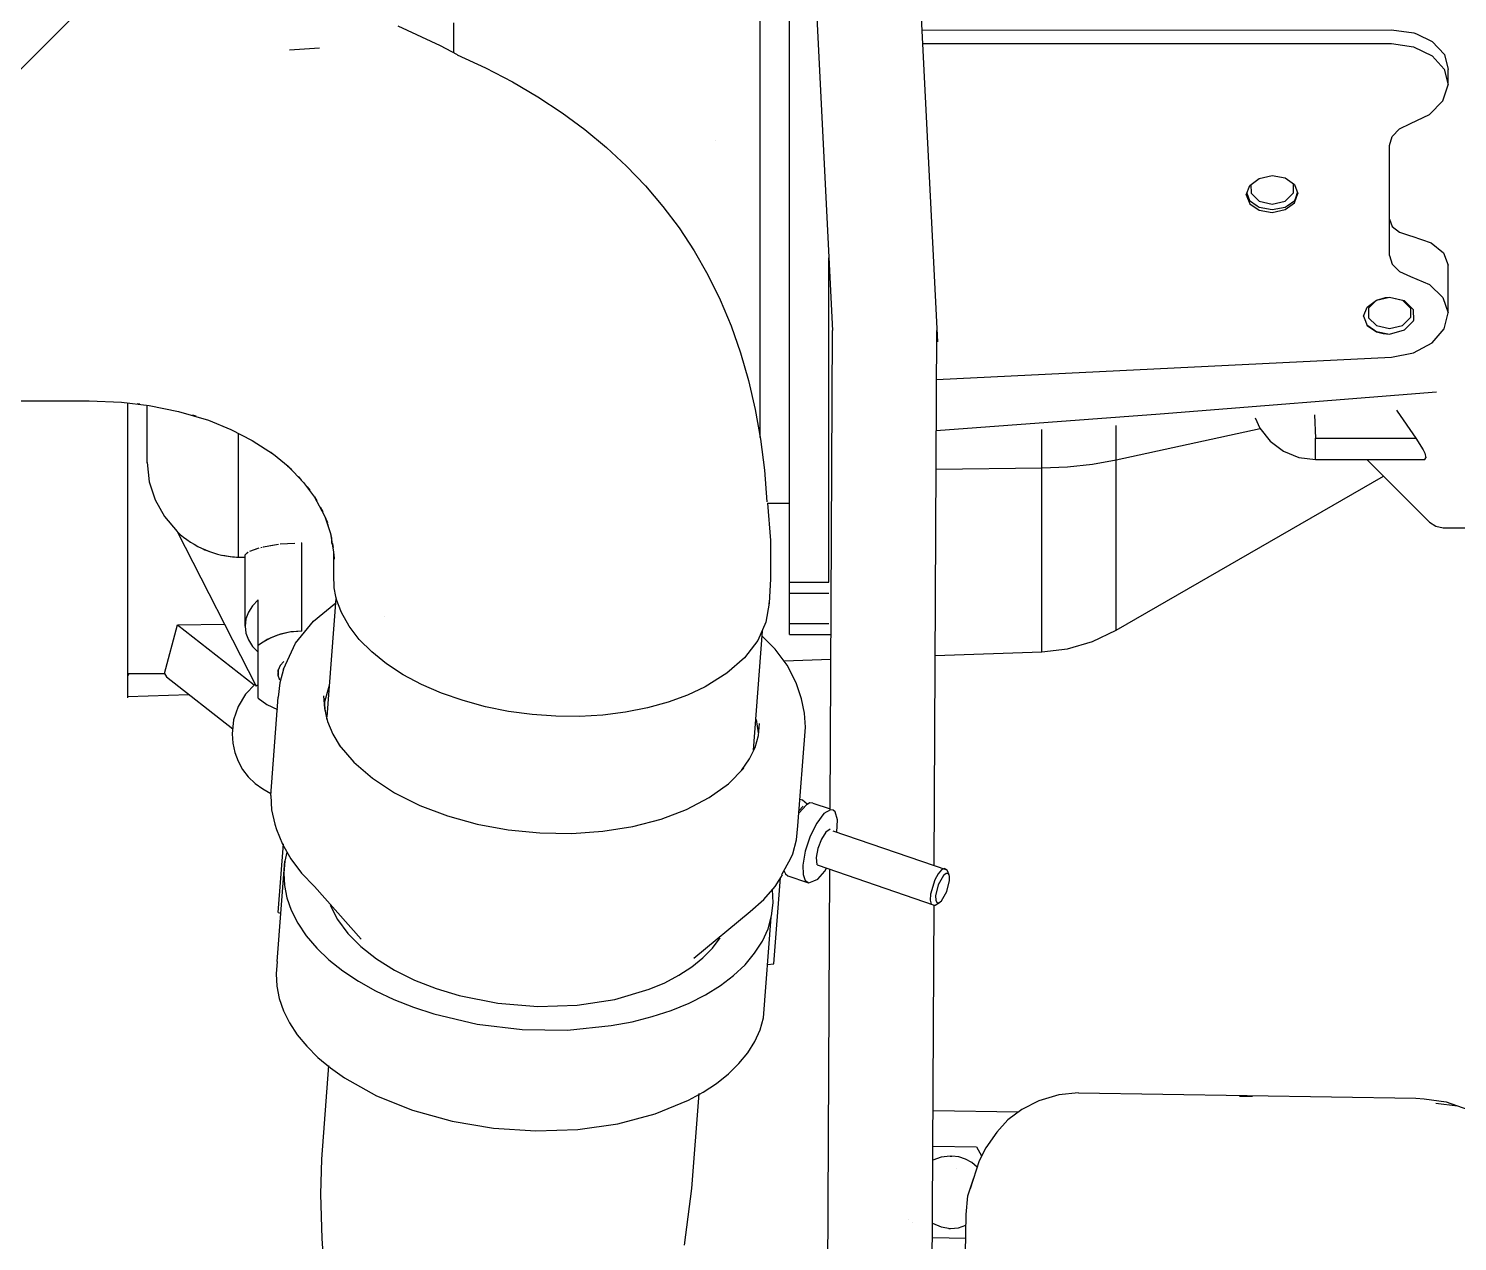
# Model space of a CAD drawing. Header units: millimetres. Extents: x 1084702 to 1166801, y 36632 to 124519.
# Drawn here: x 1103256.5 to 1103475.6, y 47446.3 to 47632.4 of the extents above; entities that cross this region are included whole.
import ezdxf

# ---------------------------------------------------------------- set-up
doc = ezdxf.new("R2010")
doc.units = ezdxf.units.MM
doc.header["$LTSCALE"] = 250
doc.layers.get('0').update_dxf_attribs({"color": 255})
doc.layers.add('%posline', color=240, linetype='Continuous')
doc.layers.add('%symbol', color=1, linetype='Continuous')
doc.styles.add('ROMANS', font='ROMANS.shx', dxfattribs={"height": 100})
doc.dimstyles.new('dott', dxfattribs={"dimscale": 100, "dimtxt": 150, "dimasz": 0.01, "dimexe": 0.5, "dimexo": 1, "dimgap": 1, "dimtad": 1, "dimdsep": 46, "dimtxsty": 'ROMANS', "dimcen": 1.5, "dimclrd": 1, "dimclre": 1, "dimclrt": 2, "dimazin": 2, "dimtfac": 1, "dimtmove": 2, "dimatfit": 3, "dimldrblk": 'DOT', "dimfxl": 1, "dimtvp": 100, "dimtolj": 1, "dimarcsym": 0})

# ---------------------------------------------------------------- blocks, each defined once
blk = doc.blocks.new('_Dot')
at = {"color": 0, "linetype": 'ByBlock', "lineweight": -2}
blk.add_line((-0.5, 0), (-1, 0), dxfattribs=at)
at = {"color": 0, "linetype": 'ByBlock', "const_width": 0.5}
blk.add_lwpolyline([(-0.25, 0, 1), (0.25, 0, 1)], format="xyb", close=True, dxfattribs=at)
blk = doc.blocks.new('GENERATOR-CENTER')
for p, q in [((-1444.61, -249.43), (-1444.61, -157.22)), ((-1449.11, -220.43), (-1449.11, -168.11)), ((-1441.48, -177.43), (-1438.05, -246.23)), ((-1425.48, -177.03), (-1421.95, -247.97)), ((-1496.11, -203.62), (-1496.11, -199.05)), ((-1504.67, -199.48), (-1498.2, -202.52)), ((-1496.11, -201.96), (-1496.11, -201.31)), ((-1424.33, -200.14), (-1352.29, -200.11)), ((-1352.29, -200.11), (-1348.88, -200.58)), ((-1348.88, -200.58), (-1348.48, -200.72)), ((-1348.48, -200.72), (-1346.04, -201.91)), ((-1521.29, -203.16), (-1516.69, -202.86)), ((-1521.29, -203.16), (-1516.69, -202.86)), ((-1498.2, -202.52), (-1495.61, -203.89)), ((-1424.22, -202.23), (-1352.29, -202.23)), ((-1352.29, -202.23), (-1348.9, -202.73)), ((-1348.9, -202.73), (-1346.05, -204.1)), ((-1346.04, -201.91), (-1344.19, -203.89)), ((-1495.58, -203.94), (-1491.25, -205.95)), ((-1491.25, -205.95), (-1487.13, -208.11)), ((-1346.05, -204.1), (-1344.2, -206.15)), ((-1344.19, -203.89), (-1343.61, -206.18)), ((-1487.13, -208.11), (-1483.21, -210.4)), ((-1344.2, -206.15), (-1343.63, -208.57)), ((-1343.63, -208.57), (-1343.61, -206.18)), ((-1344.43, -211), (-1343.63, -208.57)), ((-1483.21, -210.4), (-1479.5, -212.84)), ((-1346.45, -213.09), (-1344.43, -211)), ((-1479.5, -212.84), (-1475.99, -215.42)), ((-1351.06, -215.28), (-1349.39, -214.47)), ((-1349.39, -214.47), (-1346.45, -213.09)), ((-1475.99, -215.42), (-1472.7, -218.15)), ((-1352.61, -217.85), (-1352.19, -216.46)), ((-1352.19, -216.46), (-1351.06, -215.28)), ((-1472.7, -218.15), (-1469.6, -221.02)), ((-1455.99, -217.13), (-1455.99, -217.13)), ((-1455.99, -217.15), (-1455.99, -217.15)), ((-1352.61, -234.71), (-1352.61, -217.85)), ((-1469.6, -221.02), (-1466.72, -224.03)), ((-1449.11, -262.65), (-1449.11, -220.43)), ((-1374.05, -223.99), (-1372.59, -222.92)), ((-1372.59, -222.92), (-1370.61, -222.48)), ((-1370.61, -222.48), (-1368.62, -222.82)), ((-1368.62, -222.82), (-1367.16, -223.82)), ((-1466.72, -224.03), (-1464.04, -227.19)), ((-1374.58, -225.41), (-1374.05, -223.99)), ((-1374.58, -225.41), (-1374.05, -226.8)), ((-1374.49, -225.17), (-1374.29, -225.71)), ((-1373.85, -223.85), (-1373.84, -225.18)), ((-1373.84, -225.18), (-1372.61, -226.38)), ((-1368.61, -226.38), (-1367.36, -225.16)), ((-1367.47, -223.61), (-1367.37, -223.7)), ((-1367.37, -223.7), (-1367.36, -225.16)), ((-1367.17, -226.63), (-1366.64, -225.21)), ((-1367.16, -223.82), (-1366.64, -225.21)), ((-1366.93, -225.71), (-1366.69, -225.07)), ((-1464.04, -227.19), (-1461.56, -230.49)), ((-1374.29, -225.71), (-1374.07, -226.28)), ((-1374.07, -226.28), (-1372.9, -227.11)), ((-1374.05, -226.8), (-1372.6, -227.8)), ((-1372.9, -227.11), (-1372.61, -227.31)), ((-1372.61, -226.38), (-1370.61, -226.84)), ((-1372.61, -227.31), (-1370.61, -227.69)), ((-1372.6, -227.8), (-1370.61, -228.14)), ((-1370.61, -226.84), (-1368.61, -226.38)), ((-1370.61, -227.69), (-1368.61, -227.31)), ((-1370.61, -228.14), (-1368.62, -227.69)), ((-1368.62, -227.69), (-1367.17, -226.63)), ((-1368.61, -227.31), (-1368.32, -227.11)), ((-1368.32, -227.11), (-1367.14, -226.28)), ((-1367.14, -226.28), (-1366.93, -225.71)), ((-1352.61, -229.16), (-1352.21, -230.27)), ((-1461.56, -230.49), (-1459.24, -234.02)), ((-1352.21, -230.27), (-1351.08, -231.17)), ((-1351.08, -231.17), (-1349.39, -231.73)), ((-1349.39, -231.73), (-1349.16, -231.77)), ((-1349.16, -231.77), (-1346.24, -232.78)), ((-1459.24, -234.02), (-1457.14, -237.7)), ((-1346.24, -232.78), (-1344.3, -234.33)), ((-1344.3, -234.33), (-1343.61, -236.19)), ((-1438.61, -249.43), (-1438.61, -235.08)), ((-1352.61, -234.71), (-1352.19, -236.07)), ((-1352.19, -236.07), (-1351.07, -237.21)), ((-1343.61, -241.83), (-1343.61, -236.19)), ((-1457.14, -237.7), (-1455.26, -241.53)), ((-1351.07, -237.21), (-1349.39, -237.93)), ((-1349.39, -237.93), (-1346.45, -239.19)), ((-1346.45, -239.19), (-1344.42, -241.15)), ((-1455.26, -241.53), (-1453.58, -245.51)), ((-1356.58, -244.06), (-1356.05, -242.64)), ((-1356.05, -242.64), (-1354.59, -241.57)), ((-1355.85, -242.81), (-1354.61, -241.59)), ((-1355.85, -242.81), (-1355.84, -244.27)), ((-1354.62, -241.59), (-1354.61, -241.59)), ((-1354.61, -241.59), (-1352.61, -241.13)), ((-1354.61, -241.59), (-1354.59, -241.57)), ((-1354.59, -241.57), (-1352.61, -241.13)), ((-1354.59, -241.57), (-1353.22, -241.18)), ((-1353.22, -241.18), (-1352.61, -241.13)), ((-1352.61, -241.13), (-1350.34, -241.64)), ((-1352.61, -241.13), (-1350.34, -241.64)), ((-1352.61, -241.13), (-1350.61, -241.59)), ((-1350.61, -241.59), (-1349.37, -242.79)), ((-1350.34, -241.64), (-1348.96, -243.03)), ((-1349.37, -242.79), (-1349.36, -244.25)), ((-1348.96, -243.03), (-1348.93, -244.71)), ((-1344.42, -241.15), (-1343.63, -243.54)), ((-1343.63, -243.54), (-1343.61, -241.83)), ((-1356.58, -244.04), (-1356.29, -244.8)), ((-1356.58, -244.06), (-1356.05, -245.45)), ((-1356.29, -244.8), (-1356.07, -245.37)), ((-1356.07, -245.37), (-1354.9, -246.2)), ((-1355.84, -244.27), (-1354.61, -245.48)), ((-1350.61, -245.48), (-1349.36, -244.25)), ((-1350.32, -246.12), (-1348.95, -244.74)), ((-1348.95, -244.74), (-1348.93, -244.71)), ((-1344.21, -245.99), (-1343.63, -243.54)), ((-1453.58, -245.51), (-1452.13, -249.64)), ((-1438.39, -319.64), (-1438.04, -246.23)), ((-1422.43, -328.3), (-1422.04, -246.23)), ((-1356.05, -245.45), (-1354.6, -246.45)), ((-1354.9, -246.2), (-1354.61, -246.4)), ((-1354.61, -245.48), (-1352.61, -245.94)), ((-1354.61, -246.4), (-1352.61, -246.78)), ((-1354.6, -246.45), (-1353.59, -246.72)), ((-1353.59, -246.72), (-1352.61, -246.78)), ((-1352.61, -245.94), (-1350.61, -245.48)), ((-1352.61, -246.78), (-1350.32, -246.12)), ((-1346.06, -248.13), (-1344.21, -245.99)), ((-1452.13, -249.64), (-1450.89, -253.92)), ((-1444.61, -284.84), (-1444.61, -249.43)), ((-1438.61, -284.84), (-1438.61, -249.43)), ((-1352.29, -250.31), (-1348.92, -249.67)), ((-1348.92, -249.67), (-1346.06, -248.13)), ((-1422.08, -253.75), (-1352.29, -250.31)), ((-1450.89, -253.92), (-1449.87, -258.35)), ((-1387.78, -259.02), (-1345.39, -255.63)), ((-1596.01, -257.02), (-1552.03, -257.02)), ((-1552.03, -257.02), (-1547.09, -257.22)), ((-1547.09, -257.22), (-1542.83, -257.73)), ((-1546.11, -298.59), (-1546.11, -257.31)), ((-1544.67, -257.46), (-1544.24, -257.51)), ((-1544.67, -257.46), (-1544.24, -257.51)), ((-1543.11, -258.78), (-1543.11, -257.68)), ((-1542.83, -257.73), (-1538.31, -258.64)), ((-1449.87, -258.35), (-1449.07, -262.93)), ((-1351.53, -258.47), (-1351.42, -258.63)), ((-1543.11, -261.46), (-1543.11, -258.78)), ((-1538.31, -258.64), (-1533.74, -260.01)), ((-1536.23, -259.19), (-1535.68, -259.34)), ((-1533.74, -260.01), (-1530.3, -261.4)), ((-1422.11, -261.58), (-1387.78, -259.02)), ((-1373.19, -259.65), (-1372.51, -261.2)), ((-1364.11, -259.16), (-1363.94, -262.76)), ((-1351.42, -258.63), (-1348.57, -262.76)), ((-1543.11, -261.9), (-1543.11, -261.46)), ((-1543.11, -264.19), (-1543.11, -261.9)), ((-1530.3, -261.4), (-1527.01, -263.09)), ((-1529.11, -281), (-1529.11, -261.97)), ((-1449.07, -262.93), (-1448.48, -267.66)), ((-1405.94, -267.32), (-1405.94, -261.44)), ((-1394.55, -266.09), (-1394.55, -260.82)), ((-1394.55, -266.09), (-1372.44, -261.29)), ((-1372.51, -261.2), (-1370.91, -263.21)), ((-1363.94, -262.76), (-1348.57, -262.76)), ((-1363.94, -264.69), (-1363.94, -262.76)), ((-1348.57, -262.76), (-1347.45, -264.52)), ((-1543.11, -264.67), (-1543.11, -264.19)), ((-1543.11, -265.76), (-1543.11, -264.67)), ((-1527.01, -263.09), (-1523.75, -265.23)), ((-1524.19, -264.9), (-1523.89, -265.11)), ((-1370.91, -263.21), (-1368.86, -264.74)), ((-1368.86, -264.74), (-1366.49, -265.71)), ((-1363.94, -265.06), (-1363.94, -264.69)), ((-1363.94, -265.81), (-1363.94, -265.06)), ((-1347.45, -264.52), (-1347.2, -265.04)), ((-1347.2, -265.04), (-1347.02, -265.79)), ((-1543.11, -266.1), (-1543.11, -265.76)), ((-1543.11, -266.42), (-1543.11, -266.1)), ((-1543.11, -266.47), (-1543.11, -266.38)), ((-1543.11, -266.54), (-1543.11, -266.42)), ((-1543.11, -266.5), (-1542.81, -269.43)), ((-1529.11, -277.8), (-1529.11, -266.83)), ((-1523.75, -265.23), (-1521.52, -267.07)), ((-1521.59, -266.99), (-1520.93, -267.57)), ((-1521.52, -267.07), (-1519.14, -269.53)), ((-1422.14, -267.53), (-1405.94, -267.32)), ((-1405.94, -267.32), (-1401.99, -267.15)), ((-1405.94, -273.31), (-1405.94, -267.32)), ((-1401.99, -267.15), (-1398.15, -266.73)), ((-1398.15, -266.73), (-1394.55, -266.09)), ((-1394.55, -271.61), (-1394.55, -266.09)), ((-1366.49, -265.71), (-1363.94, -266.05)), ((-1363.94, -266.05), (-1363.94, -265.81)), ((-1363.94, -266.05), (-1347.18, -266.04)), ((-1356.07, -266.04), (-1346.49, -275.62)), ((-1347.18, -266.04), (-1347.02, -265.79)), ((-1542.81, -269.43), (-1541.93, -272.21)), ((-1519.95, -268.61), (-1519.45, -269.13)), ((-1519.14, -269.53), (-1517.47, -271.8)), ((-1448.48, -267.66), (-1448.1, -272.54)), ((-1394.55, -292.22), (-1353.55, -268.57)), ((-1518.6, -270.2), (-1518.17, -270.72)), ((-1394.55, -273.19), (-1394.55, -271.61)), ((-1541.93, -272.21), (-1540.5, -274.78)), ((-1517.49, -271.75), (-1517.09, -272.35)), ((-1517.47, -271.8), (-1515.98, -274.58)), ((-1516.6, -273.27), (-1516.2, -274)), ((-1447.98, -272.74), (-1444.61, -272.74)), ((-1447.98, -272.74), (-1447.56, -278.43)), ((-1405.94, -274.06), (-1405.94, -273.31)), ((-1394.55, -276.67), (-1394.55, -273.19)), ((-1540.5, -274.78), (-1538.55, -277.07)), ((-1515.98, -274.58), (-1515.49, -275.69)), ((-1515.89, -274.77), (-1515.03, -277.36)), ((-1515.47, -275.88), (-1515.39, -276.08)), ((-1405.94, -278.79), (-1405.94, -274.06)), ((-1346.49, -275.62), (-1345.51, -276.27)), ((-1546.11, -276.79), (-1546.11, -276.7)), ((-1538.55, -277.07), (-1526.41, -300.8)), ((-1538.55, -277.07), (-1526.41, -300.8)), ((-1515.03, -277.36), (-1514.56, -280.22)), ((-1515.02, -277.38), (-1514.91, -277.79)), ((-1514.81, -278.91), (-1514.81, -277.98)), ((-1394.55, -279.46), (-1394.55, -276.67)), ((-1345.51, -276.27), (-1344.37, -276.5)), ((-1344.37, -276.5), (-1338.36, -276.5)), ((-1529.11, -280.83), (-1529.11, -279.77)), ((-1528.1, -280.66), (-1527.69, -280.26)), ((-1528.09, -280.64), (-1527.63, -280.23)), ((-1527.41, -280.11), (-1525.95, -279.58)), ((-1527.39, -280.1), (-1526.09, -279.62)), ((-1525.69, -279.51), (-1525.48, -279.45)), ((-1525.35, -279.42), (-1523, -279.01)), ((-1525.31, -279.41), (-1523.66, -279.1)), ((-1522.74, -278.98), (-1520.51, -278.84)), ((-1519.5, -278.83), (-1519.46, -278.83)), ((-1519.46, -278.83), (-1519.42, -278.83)), ((-1519.43, -279.91), (-1519.46, -279.91)), ((-1519.43, -279.91), (-1519.46, -279.91)), ((-1519.42, -292.37), (-1519.42, -278.83)), ((-1519.42, -292.37), (-1519.42, -278.83)), ((-1514.71, -278.91), (-1514.6, -279.54)), ((-1514.56, -280.22), (-1514.57, -283.74)), ((-1447.56, -278.43), (-1447.53, -284.38)), ((-1405.94, -280.14), (-1405.94, -278.79)), ((-1405.94, -283.64), (-1405.94, -280.14)), ((-1394.55, -281.19), (-1394.55, -279.46)), ((-1529.11, -281), (-1528.11, -281.03)), ((-1529.11, -281), (-1528.11, -281.03)), ((-1528.11, -280.7), (-1528.1, -280.67)), ((-1528.11, -291.58), (-1528.11, -280.7)), ((-1528.1, -280.66), (-1528.09, -280.64)), ((-1514.53, -280.5), (-1514.46, -281.32)), ((-1514.5, -283.15), (-1514.49, -282.18)), ((-1394.55, -284.66), (-1394.55, -281.19)), ((-1514.57, -283.73), (-1514.49, -285.71)), ((-1447.53, -284.38), (-1447.72, -288.01)), ((-1444.61, -286.53), (-1444.61, -284.84)), ((-1444.61, -284.84), (-1438.61, -284.84)), ((-1405.94, -285.38), (-1405.94, -283.64)), ((-1394.55, -285.1), (-1394.55, -284.66)), ((-1514.49, -285.71), (-1514.24, -287.04)), ((-1444.61, -291.18), (-1444.61, -286.53)), ((-1444.61, -286.53), (-1438.61, -286.53)), ((-1405.94, -287.75), (-1405.94, -285.38)), ((-1394.55, -288.17), (-1394.55, -285.1)), ((-1526.96, -288.45), (-1527.59, -289.44)), ((-1526.96, -288.45), (-1527.59, -289.44)), ((-1526.11, -287.55), (-1526.96, -288.45)), ((-1526.11, -287.55), (-1526.96, -288.45)), ((-1526.11, -294.58), (-1526.11, -287.55)), ((-1526.11, -294.58), (-1526.11, -287.55)), ((-1517.63, -290.84), (-1514.21, -288.03)), ((-1515.55, -305.5), (-1514.16, -287.34)), ((-1513.35, -289.52), (-1514.15, -287.38)), ((-1447.72, -288.05), (-1448.23, -290.98)), ((-1447.73, -288.23), (-1447.72, -288.01)), ((-1405.94, -289.65), (-1405.94, -287.75)), ((-1394.55, -288.61), (-1394.55, -288.17)), ((-1394.55, -290.31), (-1394.55, -288.61)), ((-1540.45, -298.86), (-1538.5, -291.37)), ((-1540.45, -298.86), (-1538.5, -291.37)), ((-1538.5, -291.37), (-1531.29, -291.27)), ((-1538.5, -291.37), (-1531.29, -291.27)), ((-1538.5, -291.37), (-1526.7, -300.6)), ((-1538.5, -291.37), (-1526.7, -300.6)), ((-1527.98, -290.49), (-1528.11, -291.58)), ((-1527.98, -290.49), (-1528.11, -291.58)), ((-1527.59, -289.44), (-1527.98, -290.49)), ((-1527.59, -289.44), (-1527.98, -290.49)), ((-1520.37, -294.22), (-1517.63, -290.84)), ((-1512.17, -291.61), (-1513.35, -289.52)), ((-1506.73, -290.07), (-1506.73, -290.07)), ((-1506.73, -290.07), (-1506.73, -290.07)), ((-1448.23, -290.98), (-1449.5, -293.8)), ((-1444.61, -292.87), (-1444.61, -291.18)), ((-1444.61, -291.18), (-1438.61, -291.18)), ((-1405.94, -291.05), (-1405.94, -289.65)), ((-1405.94, -292.81), (-1405.94, -291.05)), ((-1394.55, -291.16), (-1394.55, -290.31)), ((-1394.55, -291.63), (-1394.55, -291.16)), ((-1528.11, -291.58), (-1527.98, -292.66)), ((-1528.11, -291.58), (-1527.98, -292.66)), ((-1527.98, -292.66), (-1527.59, -293.71)), ((-1527.98, -292.66), (-1527.59, -293.71)), ((-1524.17, -293.36), (-1525.47, -294.09)), ((-1523.13, -292.95), (-1524.75, -293.65)), ((-1522.7, -292.82), (-1524.17, -293.36)), ((-1521.33, -292.52), (-1523.13, -292.95)), ((-1521.09, -292.48), (-1522.7, -292.82)), ((-1519.42, -292.37), (-1521.33, -292.52)), ((-1519.42, -292.37), (-1521.09, -292.48)), ((-1510.61, -293.63), (-1512.17, -291.61)), ((-1508.69, -295.55), (-1510.61, -293.63)), ((-1450.15, -310.64), (-1448.75, -292.35)), ((-1446.83, -295.1), (-1448.81, -293.15)), ((-1444.61, -292.87), (-1438.26, -292.87)), ((-1405.94, -293.47), (-1405.94, -292.81)), ((-1405.94, -294.78), (-1405.94, -293.47)), ((-1398.15, -293.96), (-1394.55, -292.22)), ((-1394.55, -292.22), (-1394.55, -291.63)), ((-1527.59, -293.71), (-1526.96, -294.7)), ((-1527.59, -293.71), (-1526.96, -294.7)), ((-1526.96, -294.7), (-1526.11, -295.6)), ((-1526.96, -294.7), (-1526.11, -295.6)), ((-1524.75, -293.65), (-1526.11, -294.58)), ((-1525.47, -294.09), (-1526.11, -294.58)), ((-1526.11, -302.64), (-1526.11, -294.58)), ((-1522.25, -298.19), (-1520.37, -294.22)), ((-1506.44, -297.36), (-1508.69, -295.55)), ((-1449.5, -293.8), (-1451.51, -296.43)), ((-1444.99, -297.59), (-1446.83, -295.1)), ((-1422.28, -296.08), (-1405.94, -295.51)), ((-1405.94, -294.95), (-1405.94, -294.78)), ((-1405.94, -295.51), (-1405.94, -294.95)), ((-1405.94, -295.51), (-1401.99, -295.05)), ((-1405.94, -295.52), (-1405.94, -295.51)), ((-1401.99, -295.05), (-1398.15, -293.96)), ((-1522.74, -297.63), (-1523.05, -298.33)), ((-1522.18, -297.02), (-1522.74, -297.63)), ((-1503.88, -299.04), (-1506.44, -297.36)), ((-1451.51, -296.43), (-1454.21, -298.81)), ((-1445.45, -296.89), (-1438.28, -296.64)), ((-1443.58, -300.27), (-1444.99, -297.59)), ((-1546.01, -298.95), (-1546.12, -299.21)), ((-1546.01, -298.95), (-1546.12, -299.21)), ((-1546.11, -300.82), (-1546.11, -298.59)), ((-1546.11, -302.38), (-1546.11, -298.59)), ((-1546.01, -298.86), (-1540.45, -298.86)), ((-1546.01, -298.86), (-1540.45, -298.86)), ((-1540.45, -298.86), (-1540.19, -299.37)), ((-1540.45, -298.86), (-1540.19, -299.37)), ((-1540.19, -299.37), (-1530.01, -307.33)), ((-1540.19, -299.37), (-1530.01, -307.33)), ((-1523.09, -298.28), (-1523.03, -299.11)), ((-1523.05, -298.33), (-1523.09, -299.09)), ((-1523.09, -299.09), (-1522.85, -299.84)), ((-1522.25, -298.19), (-1522.8, -300.31)), ((-1501.04, -300.55), (-1503.88, -299.04)), ((-1454.21, -298.81), (-1457.54, -300.9)), ((-1546.11, -302.22), (-1546.11, -301.07)), ((-1546.11, -302.38), (-1536.74, -302.06)), ((-1546.11, -302.48), (-1546.11, -302.36)), ((-1546.11, -302.57), (-1546.11, -302.38)), ((-1528.07, -302.05), (-1529.18, -303.91)), ((-1528.07, -302.05), (-1529.18, -303.91)), ((-1526.58, -300.48), (-1528.07, -302.05)), ((-1526.58, -300.48), (-1528.07, -302.05)), ((-1526.42, -300.8), (-1526.41, -300.8)), ((-1526.12, -300.57), (-1526.41, -300.8)), ((-1522.8, -300.31), (-1523.02, -302.47)), ((-1516.07, -302.27), (-1515.94, -304.24)), ((-1515.24, -300.7), (-1516.01, -303.41)), ((-1497.97, -301.88), (-1501.04, -300.55)), ((-1494.69, -303.02), (-1497.97, -301.88)), ((-1460.26, -302.18), (-1463.23, -303.26)), ((-1457.54, -300.9), (-1460.26, -302.18)), ((-1442.78, -302.75), (-1443.58, -300.27)), ((-1529.18, -303.91), (-1529.87, -305.96)), ((-1529.18, -303.91), (-1529.87, -305.96)), ((-1526.11, -302.64), (-1525.56, -303.06)), ((-1526.11, -302.64), (-1524.76, -303.63)), ((-1524.76, -303.63), (-1523.16, -304.4)), ((-1524.18, -317.59), (-1523.02, -302.47)), ((-1515.97, -302.69), (-1515.88, -304.33)), ((-1515.94, -304.24), (-1515.47, -306.2)), ((-1515.88, -304.33), (-1515.56, -305.97)), ((-1491.25, -303.96), (-1494.69, -303.02)), ((-1487.72, -304.67), (-1491.25, -303.96)), ((-1466.41, -304.13), (-1469.76, -304.79)), ((-1463.23, -303.26), (-1466.41, -304.13)), ((-1442.31, -304.93), (-1442.78, -302.75)), ((-1529.87, -305.96), (-1530.11, -308.11)), ((-1529.87, -305.96), (-1530.11, -308.11)), ((-1515.47, -306.2), (-1514.67, -308.14)), ((-1484.11, -305.15), (-1487.72, -304.67)), ((-1480.47, -305.41), (-1484.11, -305.15)), ((-1476.84, -305.43), (-1480.47, -305.41)), ((-1473.25, -305.23), (-1476.84, -305.43)), ((-1469.76, -304.79), (-1473.25, -305.23)), ((-1449.38, -307.98), (-1449.67, -305.89)), ((-1449.39, -308.39), (-1449.2, -306.52)), ((-1442.18, -307.11), (-1442.31, -304.93)), ((-1530.11, -308.11), (-1530, -309.55)), ((-1514.67, -308.14), (-1513.55, -310.04)), ((-1449.9, -310.23), (-1449.39, -308.39)), ((-1443.34, -322.22), (-1442.18, -307.11)), ((-1530, -309.55), (-1529.69, -310.95)), ((-1529.69, -310.95), (-1529.19, -312.3)), ((-1513.68, -309.83), (-1511.43, -312.46)), ((-1450.74, -311.97), (-1449.85, -310.13)), ((-1529.19, -312.3), (-1528.49, -313.56)), ((-1511.43, -312.46), (-1508.57, -314.92)), ((-1451.96, -313.72), (-1450.74, -311.97)), ((-1528.49, -313.56), (-1527.62, -314.71)), ((-1527.62, -314.71), (-1526.59, -315.72)), ((-1508.57, -314.92), (-1505.18, -317.14)), ((-1453.99, -315.76), (-1451.64, -313.38)), ((-1526.59, -315.72), (-1525.42, -316.57)), ((-1525.42, -316.57), (-1524.15, -317.25)), ((-1524.18, -317.59), (-1524.05, -319.77)), ((-1505.18, -317.14), (-1501.32, -319.08)), ((-1456.93, -317.88), (-1453.99, -315.76)), ((-1524.05, -319.77), (-1523.57, -321.95)), ((-1501.32, -319.08), (-1497.07, -320.69)), ((-1464.33, -321.2), (-1460.4, -319.71)), ((-1460.4, -319.71), (-1456.93, -317.88)), ((-1442.02, -318.99), (-1443.19, -320.3)), ((-1443.16, -319.89), (-1442.55, -319.22)), ((-1443.02, -318.11), (-1442.64, -318.25)), ((-1442.64, -318.25), (-1441.92, -318.85)), ((-1441.48, -318.72), (-1442.02, -318.99)), ((-1441.92, -318.85), (-1441.87, -318.95)), ((-1441.03, -318.74), (-1441.48, -318.72)), ((-1441.03, -318.74), (-1438.39, -319.64)), ((-1438.36, -319.75), (-1439.36, -320.35)), ((-1437.95, -319.8), (-1438.36, -319.75)), ((-1437.63, -320.08), (-1437.95, -319.8)), ((-1523.57, -321.95), (-1523.31, -322.78)), ((-1497.07, -320.69), (-1492.51, -321.96)), ((-1492.51, -321.96), (-1487.75, -322.84)), ((-1468.63, -322.32), (-1464.33, -321.2)), ((-1440.45, -321.79), (-1441.45, -323.82)), ((-1439.36, -320.35), (-1440.45, -321.79)), ((-1437.28, -321.3), (-1437.63, -320.08)), ((-1437.38, -323.2), (-1437.28, -321.3)), ((-1523.31, -322.78), (-1522.39, -325.06)), ((-1487.75, -322.84), (-1482.89, -323.32)), ((-1482.89, -323.32), (-1478.01, -323.4)), ((-1478.01, -323.4), (-1473.23, -323.06)), ((-1473.23, -323.06), (-1468.63, -322.32)), ((-1443.55, -324.38), (-1443.34, -322.22)), ((-1441.45, -323.82), (-1442.2, -326.12)), ((-1439.73, -324.26), (-1440.29, -325.68)), ((-1439.05, -323.18), (-1439.73, -324.26)), ((-1438.4, -322.74), (-1439.05, -323.18)), ((-1438, -322.98), (-1420.49, -328.96)), ((-1523.04, -335.5), (-1522.24, -324.97)), ((-1522.39, -325.06), (-1521.1, -327.3)), ((-1521.7, -326.27), (-1522, -327.62)), ((-1444.47, -327.3), (-1444.11, -326.5)), ((-1444.11, -326.5), (-1443.55, -324.38)), ((-1442.2, -326.12), (-1442.57, -328.28)), ((-1440.29, -325.68), (-1440.55, -327.09)), ((-1523.19, -343.06), (-1522, -327.62)), ((-1522, -327.62), (-1522.18, -329.5)), ((-1521.1, -327.3), (-1519.46, -329.47)), ((-1445.79, -329.71), (-1444.47, -327.3)), ((-1442.57, -328.28), (-1442.54, -329.7)), ((-1440.55, -327.09), (-1440.41, -328.22)), ((-1440.4, -328.22), (-1422.46, -334.39)), ((-1522.18, -329.5), (-1522.08, -331.39)), ((-1519.46, -329.47), (-1517.47, -331.55)), ((-1447.03, -343.39), (-1446.02, -330.15)), ((-1446.84, -331.55), (-1446.23, -330.56)), ((-1446.23, -330.56), (-1445.7, -329.76)), ((-1445.52, -329.22), (-1445.37, -329.21)), ((-1445.48, -329.1), (-1445.24, -329.61)), ((-1445.24, -329.61), (-1444.89, -329.88)), ((-1444.89, -329.88), (-1441.86, -330.92)), ((-1442.54, -329.7), (-1442.22, -330.63)), ((-1442.22, -330.63), (-1441.64, -330.97)), ((-1441.64, -330.97), (-1440.87, -330.67)), ((-1440.87, -330.67), (-1440.27, -330.39)), ((-1440.27, -330.39), (-1439.2, -329.2)), ((-1439.2, -329.2), (-1438.94, -328.72)), ((-1439.13, -477.46), (-1438.43, -328.89)), ((-1422.33, -330.51), (-1422.99, -332.69)), ((-1421.82, -329.58), (-1422.33, -330.51)), ((-1421.3, -328.96), (-1421.82, -329.58)), ((-1421.01, -329.84), (-1421.81, -331.25)), ((-1420.83, -328.75), (-1421.3, -328.96)), ((-1420.61, -329.53), (-1421.01, -329.84)), ((-1420.49, -328.96), (-1420.83, -328.75)), ((-1420.29, -329.56), (-1420.61, -329.53)), ((-1420.5, -332.32), (-1420.08, -330.59)), ((-1420.49, -328.96), (-1420.2, -329.67)), ((-1420.11, -329.94), (-1420.29, -329.56)), ((-1420.08, -330.59), (-1420.11, -329.94)), ((-1522.08, -331.39), (-1521.71, -333.28)), ((-1517.47, -331.55), (-1510.31, -339.59)), ((-1448.57, -333.53), (-1446.84, -331.55)), ((-1447.14, -334.02), (-1447.23, -331.99)), ((-1422.99, -332.69), (-1423.04, -333.62)), ((-1421.81, -331.25), (-1422.23, -332.98)), ((-1422.23, -332.98), (-1422.2, -333.63)), ((-1421.3, -333.74), (-1420.5, -332.32)), ((-1521.71, -333.28), (-1521.05, -335.16)), ((-1521.05, -335.16), (-1520.04, -337.15)), ((-1515.08, -334.39), (-1513.95, -336.6)), ((-1450.64, -335.38), (-1448.57, -333.53)), ((-1447.37, -336.03), (-1447.14, -334.02)), ((-1423.12, -476.93), (-1422.46, -334.39)), ((-1423.04, -333.62), (-1422.89, -334.24)), ((-1422.46, -334.45), (-1422.28, -334.38)), ((-1422.28, -334.38), (-1421.63, -334)), ((-1422.2, -333.63), (-1422.02, -334.01)), ((-1422.02, -334.01), (-1421.7, -334.04)), ((-1421.7, -334.04), (-1421.3, -333.74)), ((-1523.04, -335.5), (-1522.62, -335.64)), ((-1520.04, -337.15), (-1518.74, -339.1)), ((-1513.95, -336.6), (-1512.37, -338.73)), ((-1459.31, -342.52), (-1450.64, -335.38)), ((-1448.63, -351.67), (-1447.44, -336.24)), ((-1447.92, -338), (-1447.37, -336.03)), ((-1518.74, -339.1), (-1517.13, -340.98)), ((-1512.37, -338.73), (-1510.37, -340.75)), ((-1456.45, -340.98), (-1455.26, -339.4)), ((-1448.79, -339.92), (-1447.92, -338)), ((-1517.13, -340.98), (-1515.25, -342.77)), ((-1510.37, -340.75), (-1507.97, -342.64)), ((-1457.91, -342.48), (-1456.45, -340.98)), ((-1451.44, -343.53), (-1449.97, -341.77)), ((-1449.97, -341.77), (-1448.79, -339.92)), ((-1523.19, -343.06), (-1523.37, -344.93)), ((-1515.25, -342.77), (-1513.11, -344.48)), ((-1507.97, -342.64), (-1505.22, -344.36)), ((-1461.58, -345.15), (-1459.62, -343.87)), ((-1459.62, -343.87), (-1457.91, -342.48)), ((-1453.2, -345.18), (-1451.44, -343.53)), ((-1448, -343.48), (-1447.03, -343.39)), ((-1523.37, -344.93), (-1523.27, -346.82)), ((-1513.11, -344.48), (-1510.72, -346.07)), ((-1510.72, -346.07), (-1508.11, -347.54)), ((-1505.22, -344.36), (-1502.16, -345.89)), ((-1502.16, -345.89), (-1498.83, -347.2)), ((-1463.75, -346.29), (-1461.58, -345.15)), ((-1455.23, -346.73), (-1453.2, -345.18)), ((-1523.27, -346.82), (-1522.89, -348.72)), ((-1508.11, -347.54), (-1505.29, -348.88)), ((-1498.83, -347.2), (-1495.28, -348.27)), ((-1495.28, -348.27), (-1489.35, -349.45)), ((-1471.4, -348.85), (-1466.13, -347.3)), ((-1466.13, -347.3), (-1463.75, -346.29)), ((-1460.03, -349.41), (-1457.51, -348.14)), ((-1457.51, -348.14), (-1455.23, -346.73)), ((-1522.89, -348.72), (-1522.23, -350.6)), ((-1522.23, -350.6), (-1521.3, -352.46)), ((-1505.29, -348.88), (-1502.3, -350.06)), ((-1502.3, -350.06), (-1499.16, -351.09)), ((-1489.35, -349.45), (-1483.23, -349.95)), ((-1483.23, -349.95), (-1477.17, -349.74)), ((-1477.17, -349.74), (-1471.4, -348.85)), ((-1465.67, -351.48), (-1462.76, -350.53)), ((-1462.76, -350.53), (-1460.03, -349.41)), ((-1521.3, -352.46), (-1520.11, -354.28)), ((-1499.16, -351.09), (-1492.53, -352.64)), ((-1492.53, -352.64), (-1485.63, -353.47)), ((-1471.97, -352.88), (-1468.75, -352.27)), ((-1468.75, -352.27), (-1465.67, -351.48)), ((-1449.14, -353.52), (-1448.6, -351.68)), ((-1520.11, -354.28), (-1518.66, -356.04)), ((-1485.63, -353.47), (-1478.69, -353.55)), ((-1478.69, -353.55), (-1471.97, -352.88)), ((-1449.95, -355.31), (-1449.14, -353.52)), ((-1518.66, -356.04), (-1516.96, -357.74)), ((-1452.38, -358.69), (-1451.03, -357.04)), ((-1451.03, -357.04), (-1449.95, -355.31)), ((-1516.96, -357.74), (-1515.03, -359.36)), ((-1515.34, -358.98), (-1516.39, -373.35)), ((-1515.03, -359.36), (-1512.88, -360.89)), ((-1453.97, -360.26), (-1452.38, -358.69)), ((-1512.88, -360.89), (-1507.98, -363.62)), ((-1455.8, -361.73), (-1453.97, -360.26)), ((-1507.98, -363.62), (-1502.43, -365.86)), ((-1460.13, -364.33), (-1457.86, -363.09)), ((-1458.51, -363.31), (-1459.66, -377.85)), ((-1457.86, -363.09), (-1455.8, -361.73)), ((-1403.34, -363.5), (-1406.4, -364.4)), ((-1400.29, -363.2), (-1403.34, -363.5)), ((-1400.29, -363.2), (-1348.55, -363.99)), ((-1375.61, -363.68), (-1373.61, -363.68)), ((-1502.43, -365.86), (-1496.38, -367.54)), ((-1465.23, -366.41), (-1460.13, -364.33)), ((-1422.6, -365.89), (-1409.58, -366.09)), ((-1409.01, -365.73), (-1411.13, -367.35)), ((-1406.4, -364.4), (-1409.01, -365.73)), ((-1348.55, -363.99), (-1347.28, -364.1)), ((-1347.29, -364.13), (-1343.89, -364.59)), ((-1342.19, -365.23), (-1345.51, -364.81)), ((-1343.89, -364.59), (-1339.72, -366.06)), ((-1496.38, -367.54), (-1490.01, -368.61)), ((-1477.1, -368.8), (-1470.94, -367.92)), ((-1470.94, -367.92), (-1465.23, -366.41)), ((-1411.13, -367.35), (-1412.85, -369.24)), ((-1490.01, -368.61), (-1483.52, -369.03)), ((-1483.52, -369.03), (-1477.1, -368.8)), ((-1412.85, -369.24), (-1414.53, -371.64)), ((-1422.63, -371.39), (-1415.95, -371.49)), ((-1415.95, -371.49), (-1415.2, -372.85)), ((-1414.53, -371.64), (-1415.52, -373.6)), ((-1516.39, -373.35), (-1516.57, -378.73)), ((-1421.36, -373.03), (-1422.64, -373.51)), ((-1420, -372.88), (-1421.36, -373.03)), ((-1420, -372.88), (-1419.75, -372.88)), ((-1418.67, -373), (-1419.75, -372.88)), ((-1417.62, -373.34), (-1418.67, -373)), ((-1416.67, -373.87), (-1417.62, -373.34)), ((-1415.52, -373.6), (-1416.94, -377.93)), ((-1415.83, -374.59), (-1416.67, -373.87)), ((-1419.06, -374.78), (-1419.07, -374.78)), ((-1416.99, -378.08), (-1416.37, -376.21)), ((-1516.57, -378.73), (-1516.34, -385.55)), ((-1459.66, -377.85), (-1460.79, -386.57)), ((-1417.55, -381.84), (-1417.25, -378.97)), ((-1417.25, -378.97), (-1416.99, -378.08)), ((-1426.38, -382.68), (-1426.39, -382.68)), ((-1425.7, -383.15), (-1425.7, -383.15)), ((-1422.68, -383.18), (-1421.35, -383.76)), ((-1418.26, -428.46), (-1417.55, -381.84)), ((-1516.34, -385.55), (-1515.42, -400)), ((-1422.69, -385.39), (-1417.6, -385.47)), ((-1421.35, -383.76), (-1419.91, -383.98)), ((-1420.17, -383.98), (-1419.91, -383.98)), ((-1419.91, -383.98), (-1418.71, -383.87)), ((-1418.71, -383.87), (-1417.56, -383.5))]:
    blk.add_line(p, q)
for centre, radius, start, end in [((-1528.64, -266.56), 14.45, 226.6919, 268.0994), ((-1528.64, -266.56), 14.45, 244.7249, 249.3908), ((-1528.64, -266.56), 14.45, 258.3983, 268.0993), ((-1502.04, -284.03), 12.57, 193.8714, 195.4979)]:
    blk.add_arc(centre, radius, start, end)
blk = doc.blocks.new('BL_1-deck_B4_2')
blk.add_blockref('GENERATOR-CENTER', (87054.78, 16083.83))

msp = doc.modelspace()

# ---------------------------------------------------------------- hatches: boundary and pattern name
at = {"layer": '%symbol', "true_color": 0x939598}
h = msp.add_hatch(dxfattribs=at)
h.set_pattern_fill('ANSI31', color=252, scale=100)
h.paths.add_polyline_path([(1097892.6, 52632.31), (1097892.6, 43032.31), (1109392.6, 43032.31), (1109392.6, 52632.31)])

# ---------------------------------------------------------------- block references
msp.add_blockref('BL_1-deck_B4_2', (1017763.01, 31748.48))

# ---------------------------------------------------------------- leaders
at = {"layer": '%posline', "linetype": 'ByBlock'}
for points in [[(1105977.01, 46518.41), (1099711.3, 53457.36)], [(1106280.81, 47363.31), (1101490.53, 42238.05)]]:
    msp.add_leader(points, dimstyle='dott', override={"dimasz": 2, "dimgap": 1, "dimtad": 0, "dimclrd": 256}, dxfattribs=at)

doc.saveas('drawing.dxf')
